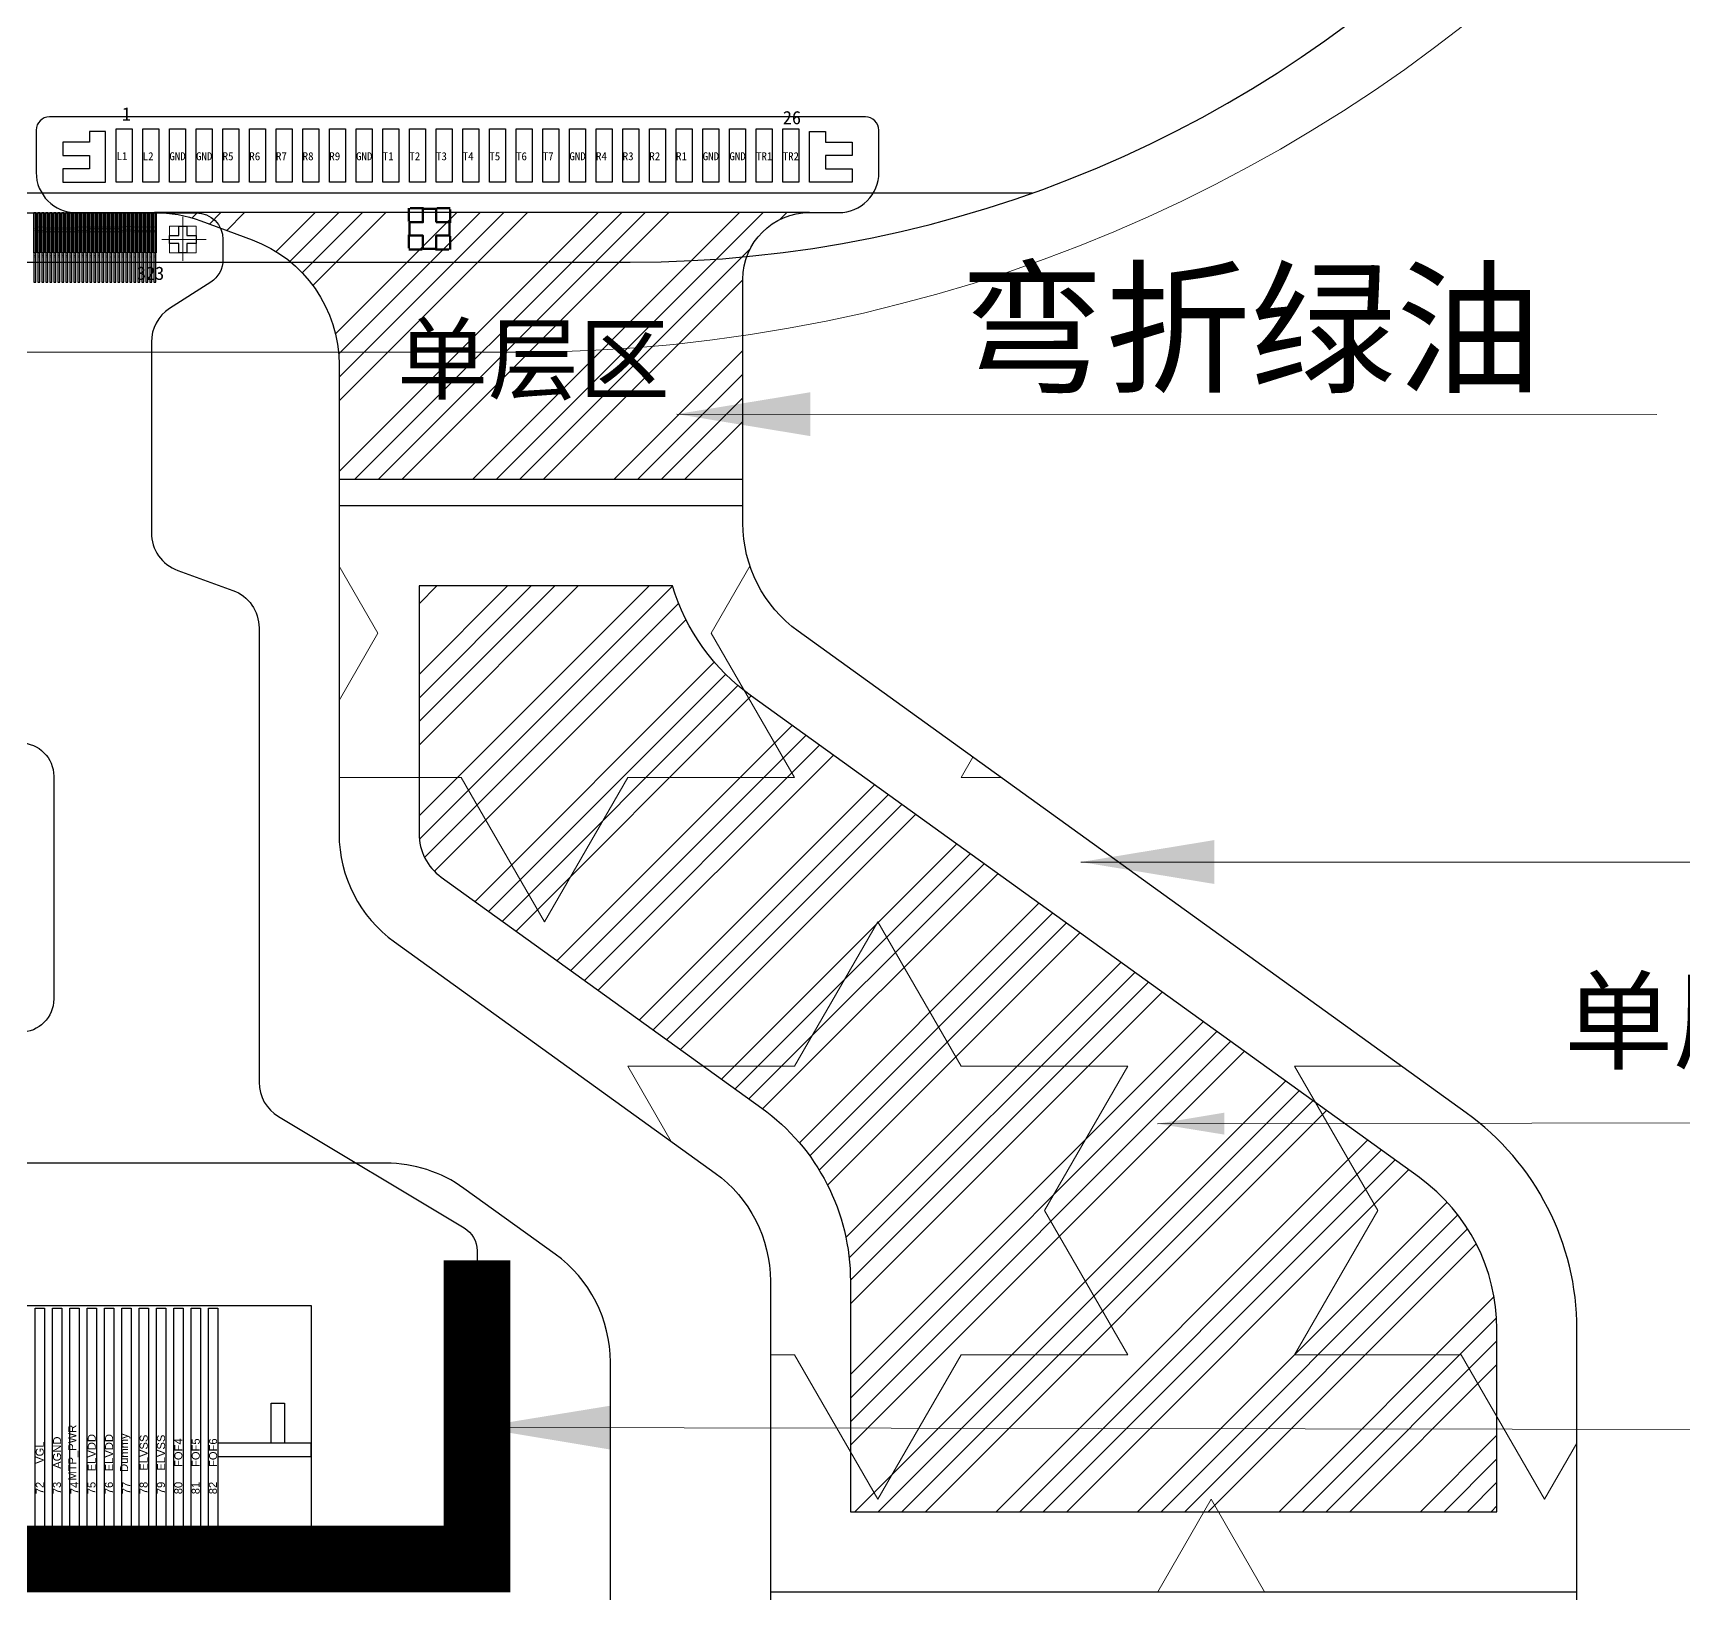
# Model space of a CAD drawing. Header units: inches. Extents: x 1765 to 5217, y -1519 to 441.
# Drawn here: x 4718.49 to 4730.87, y -1308.15 to -1296.44 of the extents above; entities that cross this region are included whole.
import ezdxf
from ezdxf.enums import TextEntityAlignment as Align

# ---------------------------------------------------------------- set-up
doc = ezdxf.new("R2010")
doc.units = ezdxf.units.IN
doc.header["$MEASUREMENT"] = 0
doc.linetypes.add('DOT', pattern=[0.2, 0.1, -0.1])
for name, color, linetype, lineweight in [('DIM', 3, 'Continuous', 15), ('EMI', 5, 'Continuous', 5), ('Mark', 7, 'Continuous', 13), ('尺寸标注', 7, 'Continuous', 0), ('注释', 2, 'Continuous', 13)]:
    doc.layers.add(name, color=color, linetype=linetype, lineweight=lineweight)
doc.layers.add('FPC', color=7, linetype='Continuous')
doc.layers.add('LENS', color=6, linetype='Continuous')
doc.styles.add('MBC_Arial_Font', font='arial.ttf', dxfattribs={"width": 0.8})
doc.styles.add('TITLE', font='arial.ttf')
doc.styles.add('宋体', font='')
doc.styles.get('宋体').set_extended_font_data('SimSun')
doc.dimstyles.new('ISO-25$7', dxfattribs={"dimscale": 0.5, "dimtxt": 2.5, "dimasz": 2, "dimexe": 1.25, "dimexo": 0.625, "dimtad": 0, "dimdsep": 46, "dimtxsty": 'TITLE', "dimcen": 2.5, "dimclrd": 7, "dimclre": 256, "dimclrt": 7, "dimadec": 0, "dimazin": 0, "dimtfac": 1, "dimtmove": 0, "dimatfit": 0, "dimfxl": 0, "dimlwd": 9, "dimlwe": 9, "dimarcsym": 0})
pattern_1 = [(45, (1052.95008244776, 330.431852661718), (-0.5303300858899106, 0.5303300858899107), []), (45, (1053.12685914276, 330.431852661718), (-0.5303300858899106, 0.5303300858899107), []), (45, (1053.30363583876, 330.431852661718), (-0.5303300858899106, 0.5303300858899107), []), (45, (1053.480412533761, 330.431852661718), (-0.5303300858899106, 0.5303300858899107), [])]
pattern_2 = [(0, (1052.95008244776, 330.431852661718), (0, 2.16506351), [1.25, -1.25]), (59.99999999999999, (1052.95008244776, 330.431852661718), (-1.875000000466704, 1.082531755), [1.25, -1.25]), (120, (1053.57508244776, 331.514384421718), (-1.875000000466704, -1.082531755), [1.249999999999999, -1.249999999999999])]

# ---------------------------------------------------------------- blocks, each defined once
blk = doc.blocks.new('mark')
at = {"layer": '尺寸标注', "color": 1}
for p, q in [((3641.138500981921, 1398.794691257849), (3641.138500981921, 1398.464358463223)), ((3640.979056655546, 1398.625479140665), (3641.312141919554, 1398.625479140665))]:
    blk.add_line(p, q, dxfattribs=at)
at = {"layer": '尺寸标注', "color": 2}
for points in [[(3641.038500981921, 1398.725479140665), (3641.108500981921, 1398.725479140665), (3641.108500981921, 1398.655479140665), (3641.038500981921, 1398.655479140665)], [(3641.168500981921, 1398.725479140665), (3641.238500981921, 1398.725479140665), (3641.238500981921, 1398.655479140665), (3641.168500981921, 1398.655479140665)], [(3641.038500981921, 1398.595479140665), (3641.108500981921, 1398.595479140665), (3641.108500981921, 1398.525479140665), (3641.038500981921, 1398.525479140665)], [(3641.168500981921, 1398.595479140665), (3641.238500981921, 1398.595479140665), (3641.238500981921, 1398.525479140665), (3641.168500981921, 1398.525479140665)]]:
    blk.add_lwpolyline(points, close=True, dxfattribs=at)
blk = doc.blocks.new('CO5300AF-51-1')
blk.add_lwpolyline([(115.6527615360374, 72.0321112907659), (125.9307615360376, 72.0321112907668, -0.4142135623692658), (126.1307615360365, 71.83211129076608), (126.1307615360365, 71.68136009568298, -0.2546712192261575), (126.0392455872407, 71.51333863683158), (125.7311885624458, 71.31443979212554, 0.2546712192258679), (125.5939146392511, 71.06240760384571), (125.5939146392648, 69.63298248194587, 0.3152987888763618), (125.7913085962664, 69.35107469571358), (126.2043675790264, 69.2007335209928, -0.3152987888737243), (126.4017615360281, 68.91882573476005), (126.4017615360599, 65.51149414864722, 0.2636431542106236), (126.5476014494725, 65.25413318093524), (127.9395349270953, 64.42036033908062, -0.2636431542161886), (128.0367615360374, 64.24878636060384), (128.0367615360374, 62.15478724078139, -0.4142135623749264), (127.8367615360376, 61.95478724078112), (113.7467615360374, 61.95478724078112, -0.4142135623749264)], format="xyb")
at = {"color": 0}
for points in [[(124.7281895360456, 72.0321112907668), (124.7121895360447, 72.0321112907668), (124.7121895360447, 71.51166924962092), (124.7281895360456, 71.51166924962092)], [(124.7581775360454, 72.0321112907668), (124.7421775360444, 72.0321112907668), (124.7421775360444, 71.51166924962092), (124.7581775360454, 71.51166924962092)], [(124.7881655360452, 72.0321112907668), (124.7721655360442, 72.0321112907668), (124.7721655360442, 71.51166924962092), (124.7881655360452, 71.51166924962092)], [(124.818153536045, 72.0321112907668), (124.802153536044, 72.0321112907668), (124.802153536044, 71.51166924962092), (124.818153536045, 71.51166924962092)], [(124.8481415360447, 72.0321112907668), (124.8321415360438, 72.0321112907668), (124.8321415360438, 71.51166924962092), (124.8481415360447, 71.51166924962092)], [(124.8781295360445, 72.0321112907668), (124.8621295360435, 72.0321112907668), (124.8621295360435, 71.51166924962092), (124.8781295360445, 71.51166924962092)], [(124.9081175360443, 72.0321112907668), (124.8921175360433, 72.0321112907668), (124.8921175360433, 71.51166924962092), (124.9081175360443, 71.51166924962092)], [(124.9381055360441, 72.0321112907668), (124.9221055360431, 72.0321112907668), (124.9221055360431, 71.51166924962092), (124.9381055360441, 71.51166924962092)], [(124.9680935360439, 72.0321112907668), (124.9520935360429, 72.0321112907668), (124.9520935360429, 71.51166924962092), (124.9680935360439, 71.51166924962092)], [(124.9980815360436, 72.0321112907668), (124.9820815360426, 72.0321112907668), (124.9820815360426, 71.51166924962092), (124.9980815360436, 71.51166924962092)], [(125.0280695360434, 72.0321112907668), (125.0120695360424, 72.0321112907668), (125.0120695360424, 71.51166924962092), (125.0280695360434, 71.51166924962092)], [(125.0580575360432, 72.0321112907668), (125.0420575360422, 72.0321112907668), (125.0420575360422, 71.51166924962092), (125.0580575360432, 71.51166924962092)], [(125.088045536043, 72.0321112907668), (125.072045536042, 72.0321112907668), (125.072045536042, 71.51166924962092), (125.088045536043, 71.51166924962092)], [(125.1180335360427, 72.0321112907668), (125.1020335360417, 72.0321112907668), (125.1020335360417, 71.51166924962092), (125.1180335360427, 71.51166924962092)], [(125.1480215360425, 72.0321112907668), (125.1320215360415, 72.0321112907668), (125.1320215360415, 71.51166924962092), (125.1480215360425, 71.51166924962092)], [(125.1780095360423, 72.0321112907668), (125.1620095360413, 72.0321112907668), (125.1620095360413, 71.51166924962092), (125.1780095360423, 71.51166924962092)], [(125.2079975360421, 72.0321112907668), (125.1919975360411, 72.0321112907668), (125.1919975360411, 71.51166924962092), (125.2079975360421, 71.51166924962092)], [(125.2379855360418, 72.0321112907668), (125.2219855360408, 72.0321112907668), (125.2219855360408, 71.51166924962092), (125.2379855360418, 71.51166924962092)], [(125.2679735360416, 72.0321112907668), (125.2519735360406, 72.0321112907668), (125.2519735360406, 71.51166924962092), (125.2679735360416, 71.51166924962092)], [(125.2979615360414, 72.0321112907668), (125.2819615360404, 72.0321112907668), (125.2819615360404, 71.51166924962092), (125.2979615360414, 71.51166924962092)], [(125.3279495360412, 72.0321112907668), (125.3119495360402, 72.0321112907668), (125.3119495360402, 71.51166924962092), (125.3279495360412, 71.51166924962092)], [(125.3579375360409, 72.0321112907668), (125.3419375360399, 72.0321112907668), (125.3419375360399, 71.51166924962092), (125.3579375360409, 71.51166924962092)], [(125.3879255360407, 72.0321112907668), (125.3719255360397, 72.0321112907668), (125.3719255360397, 71.51166924962092), (125.3879255360407, 71.51166924962092)], [(125.4179135360405, 72.0321112907668), (125.4019135360395, 72.0321112907668), (125.4019135360395, 71.51166924962092), (125.4179135360405, 71.51166924962092)], [(125.4479015360403, 72.0321112907668), (125.4319015360393, 72.0321112907668), (125.4319015360393, 71.51166924962092), (125.4479015360403, 71.51166924962092)], [(125.47788953604, 72.0321112907668), (125.4618895360391, 72.0321112907668), (125.4618895360391, 71.51166924962092), (125.47788953604, 71.51166924962092)], [(125.5078775360398, 72.0321112907668), (125.4918775360388, 72.0321112907668), (125.4918775360388, 71.51166924962092), (125.5078775360398, 71.51166924962092)], [(125.5378655360396, 72.0321112907668), (125.5218655360386, 72.0321112907668), (125.5218655360386, 71.51166924962092), (125.5378655360396, 71.51166924962092)], [(125.5678535360394, 72.0321112907668), (125.5518535360384, 72.0321112907668), (125.5518535360384, 71.51166924962092), (125.5678535360394, 71.51166924962092)], [(125.5978415360391, 72.0321112907668), (125.5818415360382, 72.0321112907668), (125.5818415360382, 71.51166924962092), (125.5978415360391, 71.51166924962092)], [(125.6278295360389, 72.0321112907668), (125.6118295360379, 72.0321112907668), (125.6118295360379, 71.51166924962092), (125.6278295360389, 71.51166924962092)], [(124.7917615360166, 62.08478724078213), (124.7217615360169, 62.08478724078213), (124.7217615360169, 63.81713664214863), (124.7917615360166, 63.81713664214863)], [(124.9217615360162, 62.08478724078213), (124.8517615360165, 62.08478724078213), (124.8517615360165, 63.81713664214863), (124.9217615360162, 63.81713664214863)], [(125.0517615360159, 62.08478724078213), (124.9817615360162, 62.08478724078213), (124.9817615360162, 63.81713664214863), (125.0517615360159, 63.81713664214863)], [(125.1817615360155, 62.08478724078213), (125.1117615360158, 62.08478724078213), (125.1117615360158, 63.81713664214863), (125.1817615360155, 63.81713664214863)], [(125.3117615360152, 62.08478724078213), (125.2417615360155, 62.08478724078213), (125.2417615360155, 63.81713664214863), (125.3117615360152, 63.81713664214863)], [(125.4417615360148, 62.08478724078213), (125.3717615360151, 62.08478724078213), (125.3717615360151, 63.81713664214863), (125.4417615360148, 63.81713664214863)], [(125.5717615360145, 62.08478724078213), (125.5017615360148, 62.08478724078213), (125.5017615360148, 63.81713664214863), (125.5717615360145, 63.81713664214863)], [(125.7017615360141, 62.08478724078213), (125.6317615360144, 62.08478724078213), (125.6317615360144, 63.81713664214863), (125.7017615360141, 63.81713664214863)], [(125.8317615360138, 62.08478724078213), (125.7617615360141, 62.08478724078213), (125.7617615360141, 63.81713664214863), (125.8317615360138, 63.81713664214863)], [(125.9617615360135, 62.08478724078213), (125.8917615360137, 62.08478724078213), (125.8917615360137, 63.81713664214863), (125.9617615360135, 63.81713664214863)], [(126.0917615360131, 62.08478724078213), (126.0217615360134, 62.08478724078213), (126.0217615360134, 63.81713664214863), (126.0917615360131, 63.81713664214863)], [(126.5917615360386, 62.80478724076545), (126.4917615360382, 62.80478724076545), (126.4917615360382, 63.10478724076563), (126.5917615360386, 63.10478724076563)], [(126.7917615360384, 62.80478724076545), (126.0917615360386, 62.80478724076545), (126.0917615360386, 62.70478724076509), (126.7917615360384, 62.70478724076509)]]:
    blk.add_lwpolyline(points, close=True, dxfattribs=at)
blk.add_lwpolyline([(125.8007615360384, 71.93211129076587), (125.8607615360379, 71.93211129076587), (125.8607615360379, 71.86211129076571), (125.9307615360376, 71.86211129076571), (125.9307615360376, 71.80211129076577), (125.8607615360379, 71.80211129076577), (125.8607615360379, 71.7321112907656), (125.8007615360384, 71.7321112907656), (125.8007615360384, 71.80211129076577), (125.7307615360378, 71.80211129076577), (125.7307615360378, 71.86211129076571), (125.8007615360384, 71.86211129076571)], close=True)
blk.add_lwpolyline([(124.8617615360386, 67.80660875940612), (124.861761536039, 66.13660875940604, -0.4142135623733614), (124.6117615360386, 65.88660875940627), (116.9717615360387, 65.88660875940627, -0.414213562373095), (116.7217615360391, 66.13660875940604), (116.7217615360387, 67.80660875940612, -0.4142135623732282), (116.9717615360387, 68.05660875940623), (124.6117615360386, 68.05660875940612, -0.4142135623729618)], format="xyb", close=True)
at = {"color": 3, "style": 'MBC_Arial_Font'}
for s, p in [('S13', (124.7201827147557, 71.90688385204339)), ('Dummy', (124.7472375633235, 71.90688385204339)), ('Dummy', (124.7772255633233, 71.90688385204339)), ('ELVDD', (124.8101535360384, 71.90688385204339)), ('ELVDD', (124.8401415360386, 71.90688385204339)), ('ELVDD', (124.8701295360388, 71.90688385204339)), ('ELVDD', (124.9001175360386, 71.90688385204339)), ('ELVDD', (124.9301055360388, 71.90688385204339)), ('ELVDD', (124.9600935360381, 71.90688385204339)), ('ELVDD', (124.9900815360384, 71.90688385204339)), ('ELVDD', (125.0200695360382, 71.90688385204339)), ('Dummy', (125.0471175633235, 71.90688385204339)), ('Dummy', (125.0771055633237, 71.90688385204339)), ('Dummy', (125.1070935633235, 71.90688385204339)), ('ELVSS', (125.1400215360386, 71.90688385204339)), ('ELVSS', (125.1700095360379, 71.90688385204339)), ('ELVSS', (125.1999975360382, 71.90688385204339)), ('ELVSS', (125.2299855360379, 71.90688385204339)), ('ELVSS', (125.2599735360382, 71.90688385204339)), ('ELVSS', (125.2899615360384, 71.90688385204339)), ('ELVSS', (125.3199495360386, 71.90688385204339)), ('ELVSS', (125.3499375360384, 71.90688385204339)), ('Dummy', (125.3769855633238, 71.90688385204339)), ('FOG2_R', (125.4073146274431, 71.90688385204339)), ('FOG1_R', (125.4373026274434, 71.90688385204339)), ('Dummy', (125.4669495633231, 71.90688385204339)), ('Dummy', (125.4969375633233, 71.90688385204339)), ('Dummy', (125.5269255633236, 71.90688385204339)), ('Dummy', (125.5569135633238, 71.90688385204339)), ('Dummy', (125.5869015633236, 71.90688385204339)), ('Dummy', (125.6168895633238, 71.90688385204339)), ('293', (124.7200531103901, 71.7069503511674)), ('294', (124.7500479316727, 71.7069503511674)), ('295', (124.7800359316725, 71.7069503511674)), ('296', (124.8100239316727, 71.7069503511674)), ('297', (124.840011931673, 71.7069503511674)), ('298', (124.8699999316732, 71.7069503511674)), ('299', (124.899987931673, 71.7069503511674)), ('300', (124.9299691103908, 71.7069503511674)), ('301', (124.9599571103901, 71.7069503511674)), ('302', (124.9899451103904, 71.7069503511674)), ('303', (125.0199331103901, 71.7069503511674)), ('304', (125.0499211103904, 71.7069503511674)), ('305', (125.0799091103906, 71.7069503511674)), ('306', (125.1098971103904, 71.7069503511674)), ('307', (125.1398851103906, 71.7069503511674)), ('308', (125.1698731103899, 71.7069503511674)), ('309', (125.1998611103901, 71.7069503511674)), ('310', (125.2298491103899, 71.7069503511674)), ('311', (125.2598371103902, 71.7069503511674)), ('312', (125.2898251103904, 71.7069503511674)), ('313', (125.3198131103906, 71.7069503511674)), ('314', (125.3498011103904, 71.7069503511674)), ('315', (125.3797891103906, 71.7069503511674)), ('316', (125.4097771103899, 71.7069503511674)), ('317', (125.4397651103902, 71.7069503511674)), ('318', (125.4697531103899, 71.7069503511674)), ('319', (125.4997411103902, 71.7069503511674)), ('320', (125.5297291103904, 71.7069503511674)), ('321', (125.5597171103906, 71.7069503511674)), ('322', (125.5897051103904, 71.7069503511674)), ('323', (125.6196931103906, 71.7069503511674))]:
    blk.add_text(s, height=0.01, rotation=90, dxfattribs=at).set_placement(p, align=Align.MIDDLE_CENTER)
at = {"color": 2, "style": 'MBC_Arial_Font'}
for s, p in [('MTP_PWR', (125.0001039644144, 62.73402639211031)), ('VGL', (124.7567615360381, 62.73402639211042)), ('AGND', (124.8867615360386, 62.73402639211031)), ('ELVDD', (125.1467615360384, 62.73402639211042)), ('ELVDD', (125.2767615360381, 62.73402639211031)), ('Dummy', (125.3891216997494, 62.73402639211042)), ('ELVSS', (125.5367615360383, 62.73402639211031)), ('ELVSS', (125.6667615360379, 62.73402639211042)), ('FOF4', (125.7968024637329, 62.73402639211031)), ('FOF5', (125.9268024637326, 62.73402639211042)), ('FOF6', (126.0568024637331, 62.73402639211031)), ('72', (124.7570071022045, 62.46899678327372)), ('73', (124.8859429821505, 62.46899678327361)), ('74', (125.0167615360378, 62.46899678327361)), ('75', (125.1449607174845, 62.46899678327372)), ('76', (125.2759839098443, 62.46899678327361)), ('77', (125.4059839098449, 62.46899678327372)), ('78', (125.5359839098446, 62.46899678327361)), ('79', (125.6659839098442, 62.46899678327372)), ('80', (125.7959839098448, 62.46899678327361)), ('81', (125.9259839098444, 62.46899678327372)), ('82', (126.055983909845, 62.46899678327361))]:
    blk.add_text(s, height=0.06, rotation=90, dxfattribs=at).set_placement(p, align=Align.MIDDLE_CENTER)
blk = doc.blocks.new('GVO2.13+CO5300AF-51')
blk.add_line((538.6176550374128, 149.5890111203215), (561.4344477370021, 149.5890111203215))
blk.add_lwpolyline([(532.6325513872073, 183.7840111203212), (532.6325513872073, 158.0690111203213, 0.414213562373095), (541.6325513872073, 149.0690111203213), (558.4195513872075, 149.0690111203213, 0.414213562373095), (567.4195513872075, 158.0690111203213), (567.4195513872075, 183.7840111203212, 0.4142135623731028), (558.9995513872075, 192.2040111203213), (541.0525513872074, 192.2040111203213, 0.414213562373103)], format="xyb", close=True)
for points in [[(554.5644477370013, 150.0690111203215), (554.6844477370012, 150.0690111203215), (554.6844477370012, 149.6690111203214), (554.5644477370013, 149.6690111203214)], [(554.7644477370011, 150.0690111203215), (554.884447737001, 150.0690111203215), (554.884447737001, 149.6690111203214), (554.7644477370011, 149.6690111203214)], [(554.9644477370014, 150.0690111203215), (555.0844477370013, 150.0690111203215), (555.0844477370013, 149.6690111203214), (554.9644477370014, 149.6690111203214)], [(555.1644477370012, 150.0690111203215), (555.2844477370011, 150.0690111203215), (555.2844477370011, 149.6690111203214), (555.1644477370012, 149.6690111203214)], [(555.3644477370015, 150.0690111203215), (555.4844477370013, 150.0690111203215), (555.4844477370013, 149.6690111203214), (555.3644477370015, 149.6690111203214)], [(555.5644477370013, 150.0690111203215), (555.6844477370012, 150.0690111203215), (555.6844477370012, 149.6690111203214), (555.5644477370013, 149.6690111203214)], [(555.7644477370011, 150.0690111203215), (555.884447737001, 150.0690111203215), (555.884447737001, 149.6690111203214), (555.7644477370011, 149.6690111203214)], [(555.9644477370014, 150.0690111203215), (556.0844477370013, 150.0690111203215), (556.0844477370013, 149.6690111203214), (555.9644477370014, 149.6690111203214)], [(556.1644477370012, 150.0690111203215), (556.2844477370011, 150.0690111203215), (556.2844477370011, 149.6690111203214), (556.1644477370012, 149.6690111203214)], [(556.3644477370015, 150.0690111203215), (556.4844477370013, 150.0690111203215), (556.4844477370013, 149.6690111203214), (556.3644477370015, 149.6690111203214)], [(556.5644477370013, 150.0690111203215), (556.6844477370012, 150.0690111203215), (556.6844477370012, 149.6690111203214), (556.5644477370013, 149.6690111203214)], [(556.7644477370011, 150.0690111203215), (556.884447737001, 150.0690111203215), (556.884447737001, 149.6690111203214), (556.7644477370011, 149.6690111203214)], [(556.9644477370014, 150.0690111203215), (557.0844477370013, 150.0690111203215), (557.0844477370013, 149.6690111203214), (556.9644477370014, 149.6690111203214)], [(557.1644477370012, 150.0690111203215), (557.2844477370011, 150.0690111203215), (557.2844477370011, 149.6690111203214), (557.1644477370012, 149.6690111203214)], [(557.3644477370015, 150.0690111203215), (557.4844477370013, 150.0690111203215), (557.4844477370013, 149.6690111203214), (557.3644477370015, 149.6690111203214)], [(557.5644477370013, 150.0690111203215), (557.6844477370012, 150.0690111203215), (557.6844477370012, 149.6690111203214), (557.5644477370013, 149.6690111203214)], [(557.7644477370011, 150.0690111203215), (557.884447737001, 150.0690111203215), (557.884447737001, 149.6690111203214), (557.7644477370011, 149.6690111203214)], [(557.9644477370014, 150.0690111203215), (558.0844477370013, 150.0690111203215), (558.0844477370013, 149.6690111203214), (557.9644477370014, 149.6690111203214)], [(558.1644477370012, 150.0690111203215), (558.2844477370011, 150.0690111203215), (558.2844477370011, 149.6690111203214), (558.1644477370012, 149.6690111203214)], [(558.3644477370015, 150.0690111203215), (558.4844477370013, 150.0690111203215), (558.4844477370013, 149.6690111203214), (558.3644477370015, 149.6690111203214)], [(558.5644477370013, 150.0690111203215), (558.6844477370012, 150.0690111203215), (558.6844477370012, 149.6690111203214), (558.5644477370013, 149.6690111203214)], [(558.7644477370011, 150.0690111203215), (558.884447737001, 150.0690111203215), (558.884447737001, 149.6690111203214), (558.7644477370011, 149.6690111203214)], [(558.9644477370014, 150.0690111203215), (559.0844477370013, 150.0690111203215), (559.0844477370013, 149.6690111203214), (558.9644477370014, 149.6690111203214)], [(559.1644477370012, 150.0690111203215), (559.2844477370011, 150.0690111203215), (559.2844477370011, 149.6690111203214), (559.1644477370012, 149.6690111203214)], [(559.3644477370015, 150.0690111203215), (559.4844477370013, 150.0690111203215), (559.4844477370013, 149.6690111203214), (559.3644477370015, 149.6690111203214)], [(559.5644477370013, 150.0690111203215), (559.6844477370012, 150.0690111203215), (559.6844477370012, 149.6690111203214), (559.5644477370013, 149.6690111203214)], [(554.1644477370012, 149.6690111203214), (554.4844477370013, 149.6690111203214), (554.4844477370013, 150.0490111203216), (554.3644477370015, 150.0490111203216), (554.3644477370015, 149.9690111203212), (554.1644477370012, 149.9690111203212), (554.1644477370012, 149.8690111203213), (554.3644477370015, 149.8690111203213), (554.3644477370015, 149.7690111203214), (554.1644477370012, 149.7690111203214)], [(560.0844477370013, 149.6690111203214), (559.7644477370011, 149.6690111203214), (559.7644477370011, 150.0490111203216), (559.884447737001, 150.0490111203216), (559.884447737001, 149.9690111203212), (560.0844477370013, 149.9690111203212), (560.0844477370013, 149.8690111203213), (559.884447737001, 149.8690111203213), (559.884447737001, 149.7690111203214), (560.0844477370013, 149.7690111203214)]]:
    blk.add_lwpolyline(points, close=True)
at = {"color": 2}
for points in [[(553.9470513872077, 149.4390111203212), (553.9650513872077, 149.4390111203212), (553.9650513872077, 149.1390111203212), (553.9470513872077, 149.1390111203212)], [(553.9770513872074, 149.4390111203212), (553.9950513872075, 149.4390111203212), (553.9950513872075, 149.1390111203212), (553.9770513872074, 149.1390111203212)], [(554.0070513872076, 149.4390111203212), (554.0250513872077, 149.4390111203212), (554.0250513872077, 149.1390111203212), (554.0070513872076, 149.1390111203212)], [(554.0370513872074, 149.4390111203212), (554.0550513872074, 149.4390111203212), (554.0550513872074, 149.1390111203212), (554.0370513872074, 149.1390111203212)], [(554.0670513872076, 149.4390111203212), (554.0850513872076, 149.4390111203212), (554.0850513872076, 149.1390111203212), (554.0670513872076, 149.1390111203212)], [(554.0970513872073, 149.4390111203212), (554.1150513872074, 149.4390111203212), (554.1150513872074, 149.1390111203212), (554.0970513872073, 149.1390111203212)], [(554.1270513872075, 149.4390111203212), (554.1450513872076, 149.4390111203212), (554.1450513872076, 149.1390111203212), (554.1270513872075, 149.1390111203212)], [(554.1570513872073, 149.4390111203212), (554.1750513872073, 149.4390111203212), (554.1750513872073, 149.1390111203212), (554.1570513872073, 149.1390111203212)], [(554.1870513872075, 149.4390111203212), (554.2050513872075, 149.4390111203212), (554.2050513872075, 149.1390111203212), (554.1870513872075, 149.1390111203212)], [(554.2170513872077, 149.4390111203212), (554.2350513872077, 149.4390111203212), (554.2350513872077, 149.1390111203212), (554.2170513872077, 149.1390111203212)], [(554.2470513872074, 149.4390111203212), (554.2650513872074, 149.4390111203212), (554.2650513872074, 149.1390111203212), (554.2470513872074, 149.1390111203212)], [(554.2770513872076, 149.4390111203212), (554.2950513872076, 149.4390111203212), (554.2950513872076, 149.1390111203212), (554.2770513872076, 149.1390111203212)], [(554.3070513872074, 149.4390111203212), (554.3250513872074, 149.4390111203212), (554.3250513872074, 149.1390111203212), (554.3070513872074, 149.1390111203212)], [(554.3370513872076, 149.4390111203212), (554.3550513872076, 149.4390111203212), (554.3550513872076, 149.1390111203212), (554.3370513872076, 149.1390111203212)], [(554.3670513872073, 149.4390111203212), (554.3850513872073, 149.4390111203212), (554.3850513872073, 149.1390111203212), (554.3670513872073, 149.1390111203212)], [(554.3970513872075, 149.4390111203212), (554.4150513872075, 149.4390111203212), (554.4150513872075, 149.1390111203212), (554.3970513872075, 149.1390111203212)], [(554.4270513872073, 149.4390111203212), (554.4450513872073, 149.4390111203212), (554.4450513872073, 149.1390111203212), (554.4270513872073, 149.1390111203212)], [(554.4570513872075, 149.4390111203212), (554.4750513872075, 149.4390111203212), (554.4750513872075, 149.1390111203212), (554.4570513872075, 149.1390111203212)], [(554.4870513872077, 149.4390111203212), (554.5050513872077, 149.4390111203212), (554.5050513872077, 149.1390111203212), (554.4870513872077, 149.1390111203212)], [(554.5170513872074, 149.4390111203212), (554.5350513872074, 149.4390111203212), (554.5350513872074, 149.1390111203212), (554.5170513872074, 149.1390111203212)], [(554.5470513872076, 149.4390111203212), (554.5650513872076, 149.4390111203212), (554.5650513872076, 149.1390111203212), (554.5470513872076, 149.1390111203212)], [(554.5770513872073, 149.4390111203212), (554.5950513872074, 149.4390111203212), (554.5950513872074, 149.1390111203212), (554.5770513872073, 149.1390111203212)], [(554.6070513872075, 149.4390111203212), (554.6250513872076, 149.4390111203212), (554.6250513872076, 149.1390111203212), (554.6070513872075, 149.1390111203212)], [(554.6370513872073, 149.4390111203212), (554.6550513872073, 149.4390111203212), (554.6550513872073, 149.1390111203212), (554.6370513872073, 149.1390111203212)], [(554.6670513872075, 149.4390111203212), (554.6850513872075, 149.4390111203212), (554.6850513872075, 149.1390111203212), (554.6670513872075, 149.1390111203212)]]:
    blk.add_lwpolyline(points, close=True, dxfattribs=at)
at = {"color": 3}
for points in [[(554.6970513872077, 149.4390111203212), (554.7150513872077, 149.4390111203212), (554.7150513872077, 149.1390111203212), (554.6970513872077, 149.1390111203212)], [(554.7270513872074, 149.4390111203212), (554.7450513872075, 149.4390111203212), (554.7450513872075, 149.1390111203212), (554.7270513872074, 149.1390111203212)], [(554.7570513872076, 149.4390111203212), (554.7750513872077, 149.4390111203212), (554.7750513872077, 149.1390111203212), (554.7570513872076, 149.1390111203212)], [(554.7870513872074, 149.4390111203212), (554.8050513872074, 149.4390111203212), (554.8050513872074, 149.1390111203212), (554.7870513872074, 149.1390111203212)], [(554.8170513872076, 149.4390111203212), (554.8350513872076, 149.4390111203212), (554.8350513872076, 149.1390111203212), (554.8170513872076, 149.1390111203212)], [(554.8470513872073, 149.4390111203212), (554.8650513872074, 149.4390111203212), (554.8650513872074, 149.1390111203212), (554.8470513872073, 149.1390111203212)]]:
    blk.add_lwpolyline(points, close=True, dxfattribs=at)
at = {"layer": 'Mark', "linetype": 'Continuous', "lineweight": 100}
blk.add_lwpolyline([(556.9650513872073, 149.369011120321), (556.9650513872073, 149.4690111203212), (556.8650513872074, 149.4690111203212), (556.8650513872074, 149.369011120321), (556.7650513872074, 149.369011120321), (556.7650513872074, 149.2690111203211), (556.8650513872074, 149.2690111203211), (556.8650513872074, 149.1690111203212), (556.9650513872073, 149.1690111203212), (556.9650513872073, 149.2690111203211), (557.0650513872072, 149.2690111203211), (557.0650513872072, 149.369011120321)], close=True, dxfattribs=at)
at = {"layer": '注释', "color": 8, "linetype": 'DOT', "lineweight": 100}
blk.add_lwpolyline([(556.7600513872073, 149.1640111203211), (557.0700513872073, 149.1640111203211), (557.0700513872073, 149.4740111203211), (556.7600513872073, 149.4740111203211)], close=True, dxfattribs=at)
for name, p in [('CO5300AF-51-1', (429.2342898511693, 77.40689982955564)), ('mark', (-3086.073449594714, -1249.386468020343))]:
    blk.add_blockref(name, p)
at = {"char_height": 0.1, "width": 0.1497851189724315, "attachment_point": 1}
for s, insert in [('1', (554.6071022126946, 150.2308927221001)), ('26', (559.5644477370013, 150.2031377917964)), ('323', (554.7206596777144, 149.0361212786858))]:
    blk.add_mtext(s, dxfattribs=dict(at, insert=insert))
at = {"color": 1, "char_height": 0.06, "width": 0.0698250031380212, "attachment_point": 1}
for s, insert in [('{\\fSimSun|b0|i0|c134|p2;L\\fSimSun|b0|i0|c0|p2;1}', (554.5680130223861, 149.8944607523046)), ('{\\fSimSun|b0|i0|c134|p2;L2}', (554.7631567544345, 149.8934792858727)), ('{\\fSimSun|b0|i0|c134|p2;GND}', (554.9631567544347, 149.8934792858727)), ('{\\fSimSun|b0|i0|c134|p2;GND}', (555.163156754435, 149.8934792858727)), ('{\\fSimSun|b0|i0|c134|p2;R5}', (555.3631567544353, 149.8934792858727)), ('{\\fSimSun|b0|i0|c134|p2;R6}', (555.5631567544356, 149.8934792858727)), ('{\\fSimSun|b0|i0|c134|p2;R7}', (555.7631567544358, 149.8934792858727)), ('{\\fSimSun|b0|i0|c134|p2;R8}', (555.9631567544361, 149.8934792858727)), ('{\\fSimSun|b0|i0|c134|p2;R9}', (556.1631567544364, 149.8934792858727)), ('{\\fSimSun|b0|i0|c134|p2;GND}', (556.3631567544367, 149.8934792858727)), ('{\\fSimSun|b0|i0|c134|p2;T1}', (556.5631567544369, 149.8934792858727)), ('{\\fSimSun|b0|i0|c134|p2;T2}', (556.7631567544372, 149.8934792858727)), ('{\\fSimSun|b0|i0|c134|p2;T3}', (556.9631567544375, 149.8934792858727)), ('{\\fSimSun|b0|i0|c134|p2;T4}', (557.1631567544378, 149.8934792858727)), ('{\\fSimSun|b0|i0|c134|p2;T5}', (557.363156754438, 149.8934792858727)), ('{\\fSimSun|b0|i0|c134|p2;T6}', (557.5631567544383, 149.8934792858727)), ('{\\fSimSun|b0|i0|c134|p2;T7}', (557.7631567544386, 149.8934792858727)), ('{\\fSimSun|b0|i0|c134|p2;GND}', (557.9631567544388, 149.8934792858727)), ('{\\fSimSun|b0|i0|c134|p2;R4}', (558.1631567544391, 149.8934792858727)), ('{\\fSimSun|b0|i0|c134|p2;R3}', (558.3631567544394, 149.8934792858727)), ('{\\fSimSun|b0|i0|c134|p2;R2}', (558.5631567544397, 149.8934792858727)), ('{\\fSimSun|b0|i0|c134|p2;R1}', (558.7631567544399, 149.8934792858727)), ('{\\fSimSun|b0|i0|c134|p2;GND}', (558.9631567544402, 149.8934792858727)), ('{\\fSimSun|b0|i0|c134|p2;GND}', (559.1631567544405, 149.8934792858727)), ('{\\fSimSun|b0|i0|c134|p2;TR1}', (559.3631567544408, 149.8934792858727)), ('{\\fSimSun|b0|i0|c134|p2;TR2}', (559.563156754441, 149.8934792858727))]:
    blk.add_mtext(s, dxfattribs=dict(at, insert=insert))
blk = doc.blocks.new('FSDFSFS21')
at = {"layer": 'LENS', "color": 5, "lineweight": 0}
blk.add_lwpolyline([(3306.272521071408, -1743.303804045632, 0.414213562373095), (3317.772521071408, -1754.803804045632), (3332.862521071408, -1754.803804045632, 0.414213562373095), (3344.362521071408, -1743.303804045632), (3344.362521071408, -1720.793804045632, 0.414213562373095), (3332.862521071408, -1709.293804045632), (3317.772521071408, -1709.293804045632, 0.414213562373095), (3306.272521071408, -1720.793804045632)], format="xyb", close=True, dxfattribs=at)

msp = doc.modelspace()

# ---------------------------------------------------------------- hatches: boundary and pattern name
h = msp.add_hatch()
h.set_pattern_fill('ANSI34', color=1, style=0)
h.set_pattern_definition(pattern_1)
edge = h.paths.add_edge_path()
edge.add_arc((4719.402245547853, -1298.787487424732), 1.000000000000455, 69.68242624176219, 89.99999999994787, ccw=False)
edge.add_line((4719.749468852343, -1297.849704946318), (4720.132901461939, -1297.991674689641))
edge.add_arc((4719.785678157448, -1298.929457168053), 0.999999999999669, -3.9108272176235914e-11, 69.68242624173962, ccw=False)
edge.add_line((4720.785678157448, -1298.929457168054), (4720.785678157448, -1299.787487424732))
edge.add_line((4720.785678157448, -1299.787487424732), (4723.814074507038, -1299.787487424732))
edge.add_line((4723.814074507038, -1299.787487424732), (4723.814074507038, -1298.287487424732))
edge.add_arc((4724.314074507038, -1298.287487424732), 0.5, 90, 180, ccw=False)
edge.add_line((4724.314074507038, -1297.787487424732), (4719.402245547853, -1297.787487424732))
at = {"layer": 'DIM'}
h = msp.add_hatch(dxfattribs=at)
h.set_pattern_fill('ANSI34', color=6, style=0)
h.set_pattern_definition(pattern_1)
edge = h.paths.add_edge_path()
edge.add_line((4721.385678157449, -1300.587487424732), (4721.38567815745, -1302.446186466368))
edge.add_arc((4721.78567815745, -1302.446186466368), 0.4000000000005457, 180, 234.2145291836387)
edge.add_line((4721.551777363481, -1302.770671317449), (4723.956010811718, -1304.503732539122))
edge.add_arc((4723.020407635844, -1305.801671943446), 1.600000000000312, -1.63140612130519e-11, 54.21452918367248, ccw=False)
edge.add_line((4724.620407635844, -1305.801671943446), (4724.620407635844, -1307.530173026702))
edge.add_line((4724.620407635844, -1307.530173026702), (4729.469178157244, -1307.530173026702))
edge.add_line((4729.469178157244, -1307.530173026702), (4729.469178157244, -1306.160938472947))
edge.add_arc((4728.069178157244, -1306.160938472947), 1.399999999999636, 0, 54.21452918369516)
edge.add_line((4728.887830936133, -1305.025241494164), (4723.878471331163, -1301.414308087032))
edge.add_arc((4724.814074507038, -1300.11636868271), 1.599999999999574, 197.1245127651503, 234.2145291836535, ccw=False)
edge.add_line((4723.285007101423, -1300.587487424732), (4721.385678157449, -1300.587487424732))
at = {"layer": 'EMI'}
h = msp.add_hatch(dxfattribs=at)
h.set_pattern_fill('STARS', color=256, scale=10, style=0)
h.set_pattern_definition(pattern_2)
edge = h.paths.add_edge_path()
edge.add_line((4720.785678157449, -1299.987487424732), (4720.78567815745, -1302.446186466368))
edge.add_arc((4721.78567815745, -1302.446186466369), 1, 179.999999999987, 234.2145291836755)
edge.add_line((4721.200926172529, -1303.25739859407), (4723.605159620766, -1304.990459815744))
edge.add_arc((4723.020407635845, -1305.801671943446), 1.000000000000062, -1.3017142919125035e-11, 54.21452918368311, ccw=False)
edge.add_line((4724.020407635845, -1305.801671943446), (4724.020407635845, -1308.130173026702))
edge.add_line((4724.020407635845, -1308.130173026702), (4730.069178157243, -1308.130173026702))
edge.add_line((4730.069178157243, -1308.130173026702), (4730.069178157243, -1306.160938472947))
edge.add_arc((4728.069178157243, -1306.160938472946), 2, 359.9999999999935, 414.2145291836793)
edge.add_line((4729.238682127086, -1304.538514217543), (4724.229322522116, -1300.927580810411))
edge.add_arc((4724.814074507038, -1300.116368682709), 0.9999999999998775, 180, 234.2145291836755, ccw=False)
edge.add_line((4723.814074507038, -1300.116368682709), (4723.814074507038, -1299.987487424732))
edge.add_line((4723.814074507038, -1299.987487424732), (4720.785678157448, -1299.987487424732))
h = msp.add_hatch(dxfattribs=at)
h.set_pattern_fill('STARS', color=256, scale=10, style=0)
h.set_pattern_definition(pattern_2)
edge = h.paths.add_edge_path()
edge.add_line((4679.188678157241, -1315.359535317248), (4679.188678157241, -1323.508891816474))
edge.add_arc((4681.192704571083, -1323.50716408194), 2.004027158608675, 180.0493964908295, 272.7449655637762)
edge.add_line((4681.288678157242, -1325.508891816474), (4688.318678157248, -1325.508891816474))
edge.add_arc((4688.318678157248, -1322.508891816474), 3.000000000000227, 270, 359.9999999999913)
edge.add_line((4691.318678157248, -1322.508891816474), (4691.318678157248, -1312.659534991451))
edge.add_arc((4693.318678157248, -1312.659534991451), 2, 90, 180, ccw=False)
edge.add_line((4693.318678157248, -1310.659534991451), (4702.971573971117, -1310.659534991451))
edge.add_arc((4702.971573971117, -1311.659534991451), 1, 0, 90, ccw=False)
edge.add_line((4703.971573971117, -1311.659534991451), (4703.971573971117, -1314.459534991451))
edge.add_arc((4704.971573971117, -1314.459534991451), 1, 180.000000000013, 269.971366186931)
edge.add_arc((4704.970574462527, -1316.459534741697), 0.9999999999994704, -2.609112925711088e-11, 89.97136618687892, ccw=False)
edge.add_line((4705.970574462526, -1316.459534741697), (4705.970574462526, -1317.866859041435))
edge.add_line((4705.970574462526, -1317.866859041435), (4710.970574462526, -1317.866859041435))
edge.add_arc((4710.970574462526, -1318.866859041435), 1, 0, 90, ccw=False)
edge.add_line((4711.970574462526, -1318.866859041435), (4711.970574462526, -1322.866859041435))
edge.add_line((4711.970574462526, -1322.866859041435), (4716.570574788323, -1322.866859041435))
edge.add_line((4716.570574788323, -1322.866859041435), (4716.570574788323, -1314.868887245587))
edge.add_line((4716.570574788323, -1314.868887245587), (4724.020407635845, -1314.868887245587))
edge.add_line((4724.020407635845, -1314.868887245587), (4724.020407635844, -1310.15953499145))
edge.add_line((4724.020407635844, -1310.15953499145), (4705.970574462527, -1310.159534991451))
edge.add_line((4705.970574462527, -1310.159534991451), (4705.970574462526, -1306.459534991451))
edge.add_line((4705.970574462526, -1306.459534991451), (4689.118678157246, -1306.459534991451))
edge.add_arc((4689.118678157246, -1308.459534991451), 2, 90, 180)
edge.add_line((4687.118678157246, -1308.459534991451), (4687.118678157246, -1320.008891816474))
edge.add_arc((4686.118678157246, -1320.008891816474), 1, -90, 0, ccw=False)
edge.add_line((4686.118678157246, -1321.008891816474), (4684.288678157242, -1321.008891816474))
edge.add_arc((4684.398970745945, -1320.004628486642), 1.010301584067224, 180.2417808057407, 263.73264418589645, ccw=False)
edge.add_line((4683.388678157242, -1320.008891816474), (4683.388678157242, -1315.359535317248))
edge.add_line((4683.388678157242, -1315.359535317248), (4679.188678157241, -1315.359535317247))

# ---------------------------------------------------------------- linework, layer by layer
msp.add_lwpolyline([(4724.634074507037, -1297.55953499145), (4724.314074507036, -1297.55953499145), (4724.314074507036, -1297.17953499145), (4724.434074507037, -1297.17953499145), (4724.434074507037, -1297.259534991451), (4724.634074507037, -1297.259534991451), (4724.634074507037, -1297.359534991451), (4724.434074507037, -1297.359534991451), (4724.434074507037, -1297.45953499145), (4724.634074507037, -1297.45953499145)], close=True)
at = {"color": 1, "lineweight": -3}
msp.add_lwpolyline([(4719.402245547853, -1297.787487424732), (4719.402245547853, -1297.787487424732, -0.08888511697789203), (4719.749468852343, -1297.849704946318), (4720.132901461939, -1297.991674689641, -0.3137760215279936), (4720.785678157448, -1298.929457168054), (4720.785678157448, -1299.787487424732), (4723.814074507038, -1299.787487424732), (4723.814074507038, -1298.287487424732, -0.4142135623729669), (4724.314074507038, -1297.787487424732)], format="xyb", close=True, dxfattribs=at)
at = {"color": 4, "lineweight": 211, "flags": 128}
msp.add_lwpolyline([(4707.330678157243, -1305.572859921615, 0.5, 0.5, 0), (4707.330678157243, -1307.885264274448, 0.5, 0.5, 0), (4721.819650452118, -1307.885264274448, 0.5, 0.5, 0), (4721.820678157243, -1305.644264274448, 0, 0, 0)], format="xyseb", dxfattribs=at)
at = {"layer": 'DIM', "lineweight": -3}
msp.add_lwpolyline([(4708.547650452119, -1305.984264274448), (4720.57565045212, -1305.984264274448), (4720.57565045212, -1307.712264274448), (4708.547650452119, -1307.712264274448)], close=True, dxfattribs=at)
at = {"layer": 'EMI', "lineweight": -3, "elevation": -2.892503283047728e-10}
msp.add_lwpolyline([(4720.785678157449, -1299.987487424732), (4720.78567815745, -1302.446186466368, 0.2410689945098997), (4721.200926172529, -1303.25739859407), (4723.605159620766, -1304.990459815744, -0.2410689945099568), (4724.020407635845, -1305.801671943446), (4724.020407635845, -1308.130173026702), (4730.069178157243, -1308.130173026702), (4730.069178157243, -1306.160938472947, 0.2410689945099173), (4729.238682127086, -1304.538514217543), (4724.229322522116, -1300.927580810411, -0.2410689945098679), (4723.814074507038, -1300.116368682709), (4723.814074507038, -1299.987487424732), (4720.785678157448, -1299.987487424732)], format="xyb", dxfattribs=at)
at = {"layer": 'EMI', "color": 3, "lineweight": -3, "elevation": -2.892503283047728e-10}
msp.add_lwpolyline([(4721.385678157449, -1300.587487424732), (4721.38567815745, -1302.446186466368, 0.2410689945099035), (4721.551777363481, -1302.770671317449), (4723.956010811718, -1304.503732539122, -0.2410689945099682), (4724.620407635844, -1305.801671943446), (4724.620407635844, -1307.530173026702), (4729.469178157244, -1307.530173026702), (4729.469178157244, -1306.160938472947, 0.2410689945099036), (4728.887830936133, -1305.025241494164), (4723.878471331163, -1301.414308087032, -0.1632635559749891), (4723.285007101423, -1300.587487424732)], format="xyb", close=True, dxfattribs=at)
at = {"layer": 'FPC', "color": 2, "lineweight": -3}
for points in [[(4730.069178157243, -1321.866859041435), (4730.069178157243, -1306.160938472947, 0.2410689945099173), (4729.238682127086, -1304.538514217543), (4724.229322522116, -1300.927580810411, -0.2410689945098679), (4723.814074507038, -1300.116368682709), (4723.814074507038, -1298.287487424732, -0.4142135623729669), (4724.314074507038, -1297.787487424732), (4724.534074507252, -1297.787487424732, 0.4142135623730836), (4724.834074507251, -1297.487487424732), (4724.834074507253, -1297.169534991966, 0.414213562373095), (4724.734074507252, -1297.069534991965), (4718.614074507252, -1297.069534991965, 0.414213562372429), (4718.514074507251, -1297.169534991966), (4718.514074507252, -1297.487487424733, 0.4142135623727878), (4718.814074507252, -1297.787487424732), (4719.402245547853, -1297.787487424732, -0.08888511697789203), (4719.749468852343, -1297.849704946318), (4720.132901461939, -1297.991674689641, -0.3137760215279936), (4720.785678157448, -1298.929457168054), (4720.78567815745, -1302.446186466368, 0.2410689945098997), (4721.200926172529, -1303.25739859407), (4723.605159620766, -1304.990459815744, -0.2410689945099568), (4724.020407635845, -1305.801671943446), (4724.020407635844, -1309.112264274448, -0.9999999999999999)], [(4722.820407635845, -1309.112264274448), (4722.820407635845, -1306.40937041021, 0.2410689945099867), (4722.405159620766, -1305.598158282508), (4721.721910643993, -1305.105646913756, 0.157425040473821), (4721.137158659072, -1304.916859041457), (4706.970574462526, -1304.916859041457, 0.4142135623733404), (4705.970574462526, -1305.916859041458)]]:
    msp.add_lwpolyline(points, format="xyb", dxfattribs=at)

# ---------------------------------------------------------------- block references
msp.add_blockref('GVO2.13+CO5300AF-51', (4164.549626770036, -1447.228546111772))
at = {"layer": 'DIM'}
msp.add_blockref('FSDFSFS21', (1389.258157085836, 455.9685690541814), dxfattribs=at)

# ---------------------------------------------------------------- texts
at = {"char_height": 0.1, "width": 0.1497851189724315, "attachment_point": 1}
for s, insert in [('1', (4719.156728982731, -1296.997653389672)), ('1', (4719.156728982731, -1296.997653389672)), ('26', (4724.114074507037, -1297.025408319975)), ('26', (4724.114074507037, -1297.025408319975))]:
    msp.add_mtext(s, dxfattribs=dict(at, insert=insert))
at = {"color": 1, "char_height": 0.06, "width": 0.0698250031380212, "attachment_point": 1}
for s, insert in [('{\\fSimSun|b0|i0|c134|p2;L\\fSimSun|b0|i0|c0|p2;1}', (4719.117639792421, -1297.334085359468)), ('{\\fSimSun|b0|i0|c134|p2;L2}', (4719.31278352447, -1297.335066825899)), ('{\\fSimSun|b0|i0|c134|p2;GND}', (4719.51278352447, -1297.335066825899)), ('{\\fSimSun|b0|i0|c134|p2;GND}', (4719.71278352447, -1297.335066825899)), ('{\\fSimSun|b0|i0|c134|p2;R5}', (4719.912783524471, -1297.335066825899)), ('{\\fSimSun|b0|i0|c134|p2;R6}', (4720.112783524472, -1297.335066825899)), ('{\\fSimSun|b0|i0|c134|p2;R7}', (4720.312783524471, -1297.335066825899)), ('{\\fSimSun|b0|i0|c134|p2;R8}', (4720.512783524471, -1297.335066825899)), ('{\\fSimSun|b0|i0|c134|p2;R9}', (4720.712783524472, -1297.335066825899)), ('{\\fSimSun|b0|i0|c134|p2;GND}', (4720.912783524473, -1297.335066825899)), ('{\\fSimSun|b0|i0|c134|p2;T1}', (4721.112783524472, -1297.335066825899)), ('{\\fSimSun|b0|i0|c134|p2;T2}', (4721.312783524472, -1297.335066825899)), ('{\\fSimSun|b0|i0|c134|p2;T3}', (4721.512783524473, -1297.335066825899)), ('{\\fSimSun|b0|i0|c134|p2;T4}', (4721.712783524474, -1297.335066825899)), ('{\\fSimSun|b0|i0|c134|p2;T5}', (4721.912783524474, -1297.335066825899)), ('{\\fSimSun|b0|i0|c134|p2;T6}', (4722.112783524473, -1297.335066825899)), ('{\\fSimSun|b0|i0|c134|p2;T7}', (4722.312783524474, -1297.335066825899)), ('{\\fSimSun|b0|i0|c134|p2;GND}', (4722.512783524475, -1297.335066825899)), ('{\\fSimSun|b0|i0|c134|p2;R4}', (4722.712783524475, -1297.335066825899)), ('{\\fSimSun|b0|i0|c134|p2;R3}', (4722.912783524474, -1297.335066825899)), ('{\\fSimSun|b0|i0|c134|p2;R2}', (4723.112783524475, -1297.335066825899)), ('{\\fSimSun|b0|i0|c134|p2;R1}', (4723.312783524476, -1297.335066825899)), ('{\\fSimSun|b0|i0|c134|p2;GND}', (4723.512783524476, -1297.335066825899)), ('{\\fSimSun|b0|i0|c134|p2;GND}', (4723.712783524476, -1297.335066825899)), ('{\\fSimSun|b0|i0|c134|p2;TR1}', (4723.912783524476, -1297.335066825899)), ('{\\fSimSun|b0|i0|c134|p2;TR2}', (4724.112783524477, -1297.335066825899))]:
    msp.add_mtext(s, dxfattribs=dict(at, insert=insert))
at = {"insert": (4721.219893703805, -1298.636848637907), "char_height": 0.5, "width": 2.100063498352711, "attachment_point": 1, "style": '宋体'}
msp.add_mtext('单层区', dxfattribs=at)
at = {"layer": 'DIM', "lineweight": -3, "insert": (4725.43852767789, -1298.25693737875), "char_height": 0.8, "width": 14.62616813637783, "attachment_point": 1, "style": '宋体'}
msp.add_mtext('弯折绿油', dxfattribs=at)
at = {"layer": 'DIM', "insert": (4729.973651198605, -1303.55020655816), "char_height": 0.6, "width": 12.57492405123412, "attachment_point": 1, "style": '宋体'}
msp.add_mtext('单层弯折区，需柔软', dxfattribs=at)

# ---------------------------------------------------------------- leaders
at = {"layer": 'DIM', "lineweight": -3}
msp.add_leader([(4723.319957202157, -1299.298859811091), (4730.669079578563, -1299.302747434616)], dimstyle='ISO-25$7', override={"dimgap": 0.1, "dimtad": 0, "dimarcsym": 1}, dxfattribs=at)
at = {"layer": 'DIM', "color": 1, "lineweight": -3}
msp.add_leader([(4726.348881285151, -1302.658078396267), (4736.948124163617, -1302.658078396267)], dimstyle='ISO-25$7', override={"dimgap": 0.1, "dimtad": 0, "dimarcsym": 1}, dxfattribs=at)
at = {"layer": 'DIM'}
msp.add_leader([(4726.924438183894, -1304.620875336112), (4737.591361323673, -1304.604272089527)], dimstyle='ISO-25$7', override={"dimtxt": 1, "dimasz": 1, "dimgap": 0.625, "dimtad": 0, "dimclrd": 256, "dimclrt": 256}, dxfattribs=at)
at = {"layer": 'DIM', "lineweight": -3}
msp.add_leader([(4721.820103123326, -1306.898175515153), (4738.855618212809, -1306.925165335306)], dimstyle='ISO-25$7', dxfattribs=at)

doc.saveas('drawing.dxf')
